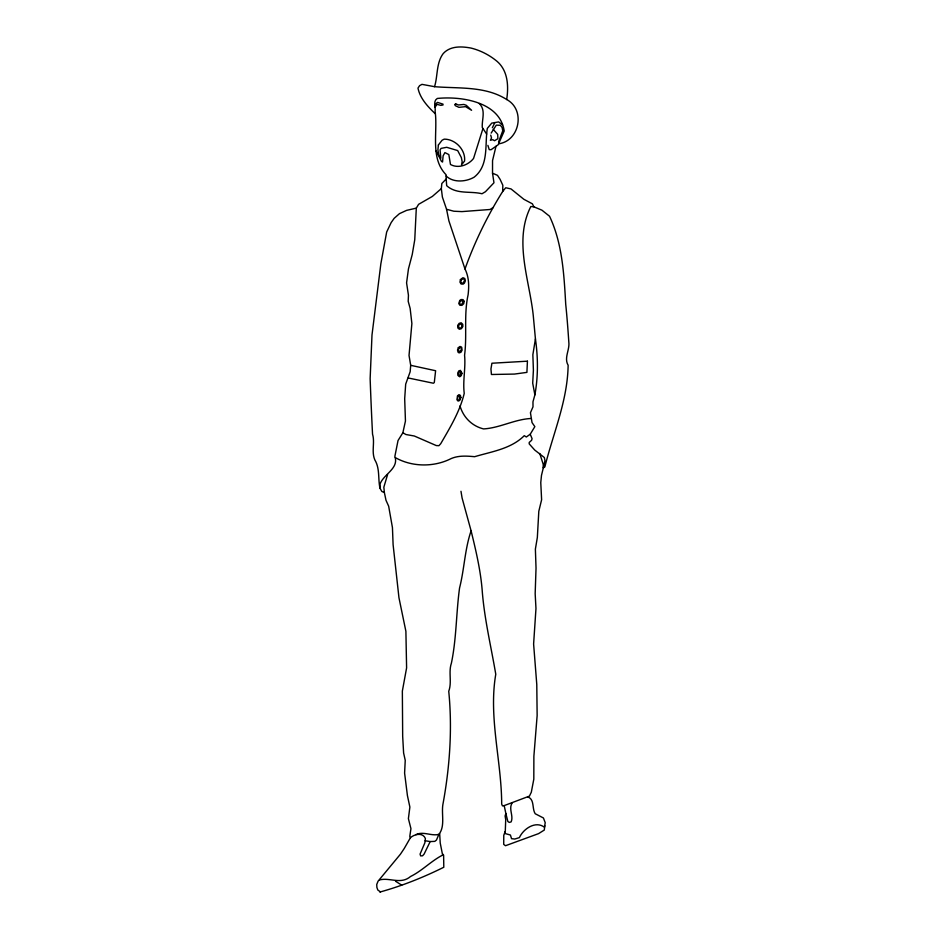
<?xml version="1.0" encoding="UTF-8"?>
<svg xmlns="http://www.w3.org/2000/svg" width="939" height="939" viewBox="0 0 939 939"><rect width="100%" height="100%" fill="white"/><g stroke="black" fill="none" stroke-linecap="round" stroke-linejoin="round"><path stroke-width="1.41" d="M380.459 891.909L377.807 889.996L376.879 887.367L376.739 884.456L378.088 881.158L400.425 854.197L404.24 848.492L410.355 837.834L409.791 836.309L410.942 828.668L408.395 818.632L409.874 807.059L407.42 795.568L404.603 773.102L405.237 760.32L403.606 752.984L402.678 736.329L402.35 691.104L406.599 667.899L405.894 631.313L398.958 597.756L393.101 544.667L392.443 527.636L388.664 506.215L385.999 500.287L384.368 492.564L381.844 491.461L379.978 488.245L380.049 484.101C383.488 474.183 399.181 468.573 394.861 456.389L398.03 440.532L402.878 432.75L405.448 421.036L404.686 398.699L405.683 384.157L410.155 371.774L410.695 365.318L409.028 355.435L411.881 323.556L410.143 308.415L408.195 301.302L408.442 295.222L406.575 282.897L408.453 268.918L412.233 254.528L414.756 239.762L416.306 208.141L418.583 204.338L432.363 196.427L441.33 188.622L441.835 183.504L446.189 178.997L446.107 174.783C429.78 158.045 438.032 132.188 435.121 111.448C435.813 107.269 432.75 101.119 437.304 98.454C461.577 96.001 499.971 101.928 504.208 131.026L498.151 144.77L491.038 149.724L489.242 149.641L487.893 145.381M402.878 432.75L405.93 434.522L414.299 436.001L436.283 445.567L438.936 445.685L440.743 443.678C449.992 427.714 459.899 411.47 464.23 393.382C462.645 380.706 465.826 368.041 464.57 355.235C467.188 335.27 463.678 314.741 468.103 294.799C469.136 285.972 469.054 277.111 464.993 268.977C474.711 241.863 487.353 215.923 502.647 191.521L502.834 185.276L500.076 179.302L497.494 175.358L492.529 173.163L492.541 160.604L496.003 146.284M498.844 143.773C519.701 140.827 525.687 109.663 506.684 99.522C508.844 85.449 507.893 69.286 495.452 60.061C488.257 54.427 479.923 50.295 471.061 48.077C461.589 46.293 450.333 45.753 443.243 53.535C436.142 62.936 437.903 75.895 434.546 86.681L421.963 84.357L419.58 85.672L417.984 88.102C420.003 98.36 427.867 106.753 435.285 113.748M502.518 124.887L498.644 121.917L491.754 123.115L487.329 128.373C484.63 144.911 489.149 165.37 474.16 177.166C466.002 181.955 453.232 182.929 446.131 175.98M460.979 491.285L462.082 497.975L471.096 530.84C464.805 549.151 464.359 569.128 459.57 587.931C456.119 612.932 456.554 638.414 451.389 663.204C448.267 672.183 452.152 682.148 448.748 691.28C452.469 729.016 449.769 767.363 442.856 804.664C441.342 814.289 445.332 826.297 438.889 834.384L436.447 840.053L434.804 841.367L430.191 841.567L424.088 854.114L422.562 855.793L420.66 855.91L420.062 854.114L424.874 842.788L425.39 838.504C422.82 832.177 414.357 834.032 410.355 837.834M471.096 530.84C476.05 551.076 480.85 571.346 482.341 592.321C484.653 620.198 491.167 647.018 495.769 674.249C488.386 717.373 501.579 761.083 501.684 804.077L502.459 805.885L504.196 805.603L529.42 796.108L531.31 792.223L533.81 779.17L533.88 756.282L537.143 715.565L536.779 684.484L533.61 644.013L535.969 608.519L535.171 593.683L536.028 568.165L535.383 549.127L537.343 537.472L538.81 511.274L541.615 499.748L540.77 482.576L541.486 475.369L543.294 467.974L544.855 466.883C553.306 432.996 567.579 400.624 568.13 365.248C563.752 357.97 569.95 349.648 568.799 341.925C567.966 329.354 567.015 316.819 565.724 304.306C564.01 274.611 562.438 243.518 549.538 216.24L541.92 210.172L533.833 206.815L530.817 206.545C513.375 240.83 529.678 280.432 533.282 315.762L535.43 338.897L532.859 354.754L533.399 370.166L532.706 383.182L534.878 394.873L532.976 401.786L533 406.822L530.441 412.737L532.037 422.585L534.843 426.635L530.23 434.229L526.321 436.999L524.267 435.673C511.051 448.912 491.813 451.553 474.629 456.694C466.143 455.908 457.07 455.286 449.3 459.476C432.304 467.352 411.329 466.706 395.307 457.598M504.196 805.603L505.851 813.467L505.088 815.979L505.71 819.618L505.205 833.574L510.405 835.017L511.555 838.68L514.795 839.032L519.396 837.611C523.316 828.879 535.523 820.463 544.432 827.224L545.23 822.728L543.423 817.975L535.218 813.749C531.791 808.526 534.819 799.429 527.824 796.918M492.341 127.774L494.865 122.61M534.878 394.873C538.247 376.433 538.07 357.348 535.43 338.897M512.201 802.822C508.245 808.925 513.809 815.803 511.145 821.883L509.325 822.435L507.858 821.484L505.851 813.467M434.933 106.6L435.931 103.677L437.539 102.386L442.985 104.135L443.02 104.98L440.79 105.344L437.058 104.358L435.015 107.187M482.951 128.502L473.549 158.456C468.291 165.135 458.314 168.856 450.474 164.489L448.83 154.571L444.922 152.611L443.114 155.851L442.551 162.048L441.483 161.391L436.166 151.003M505.123 831.567L503.774 835.323L503.715 844.372L505.499 845.722L538.563 833.632L544.291 830.053L544.831 825.71M498.55 141.93L502.752 130.803L502.119 127.458L500.334 125.298L496.297 125.157L491.167 133.08M387.596 474.559L383.851 487.177L384.368 492.564M502.647 191.521L505.722 187.753L511.016 188.927L523.845 199.279L532.401 203.845L533.833 206.815M493.198 207.484L490.052 209.491L461.929 211.604L453.854 211.228L446.553 209.268L442.386 197.073L441.33 188.622M379.638 879.902C390.014 877.296 400.742 884.843 410.578 876.486C422.151 870.805 431.013 861.11 442.539 855.147L443.055 854.267L443.619 855.171L443.795 867.249C423.771 877.214 401.81 886.017 379.884 892.05M415.848 834.63C423.243 831.003 431.247 836.297 438.889 834.384M416.306 208.141L406.599 210.371L399.451 213.658L394.169 218.329L391.129 222.649L386.668 232.027L380.87 263.718L371.997 335L370.142 378.605C370.788 397.08 371.609 415.637 372.537 434.182C375.107 442.645 371.257 451.342 374.778 459.793C380.084 468.561 377.877 478.714 379.978 488.245M530.817 418.501C514.537 419.369 499.865 427.938 483.585 428.923C472.012 426.095 463.256 417.303 460.016 405.918M434.546 86.681C458.666 88.7 485.31 85.836 506.684 99.522M425.179 840.745L430.191 841.567M410.695 365.318L435.614 370.729L434.299 382.502L433.442 383.241L408.219 377.971M401.704 885.137L395.554 881.24M479.301 103.548C486.144 110.286 481.707 119.429 482.282 127.493L486.672 134.113M530.23 434.229L532.084 438.677L531.568 440.332L529.209 442.445L529.209 443.889L534.725 450.051L544.338 457.516L544.972 460.533L543.294 467.974L543.188 464.206L539.737 453.455M493.292 129.453L497.705 134.383L497.881 138.679L494.571 140.756L492.752 139.688L490.358 140.275L491.52 138.01L490.733 135.169M464.993 268.977L448.901 220.888L446.553 209.268M439.687 833.75L440.227 843.046L442.469 854.349M492.529 173.163L493.961 182.776L485.44 191.72L482.012 193.751C470.263 190.84 456.636 194.666 446.682 185.699L446.189 178.997M527.425 361.186L526.908 372.384L514.455 374.074L491.437 374.497L490.944 368.98L491.919 363.229L527.425 361.186M438.384 144.97L437.914 149.864L438.713 154.747L440.861 158.21L440.062 149.982L441.037 148.397L446.706 147.294L457.669 150.569L461.319 157.517L462.152 161.625L461.542 164.795L464.559 161.074C465.826 149.841 455.262 139.031 444.194 139.148L442.081 140.251L438.384 144.97M457.716 325.504L457.809 327.946L459.347 329.26L461.425 328.673L462.845 326.537L462.763 324.319L461.225 322.781L459.136 323.356L457.716 325.504M460.204 397.631L459.288 399.814L458.302 400.167L457.528 399.345L457.974 396.375L458.995 395.577L460.204 397.631M460.885 397.537L459.699 400.472L458.103 401.059L457.011 399.885L457.446 395.871L458.971 394.685L460.392 395.378L460.885 397.537M460.415 279.599L459.957 282.134L461.084 284.012L463.127 284.13L464.418 283.144L465.392 280.738L464.77 278.484L462.915 277.709L460.415 279.599M463.314 301.607L461.695 304.389L460.286 304.33L459.535 303.051L460.298 301.149L462.645 300.562L463.314 301.607M464.159 301.36L463.702 303.731L461.929 305.351L459.887 305.269L458.795 303.579L459.723 300.468L461.014 299.541L463.044 299.623L464.159 301.36M461.272 279.834L460.803 281.9L461.507 283.073L462.939 283.155L464.547 280.691L464.148 279.247L462.939 278.742L461.272 279.834M461.143 373.323L459.535 375.952L458.631 374.919L459.253 371.703L460.72 371.727L461.143 373.323M461.953 373.288L461.26 375.635L459.711 376.774L457.88 375.412L457.727 372.994L458.784 370.905L460.427 370.377L461.953 373.288M458.349 347.63L457.516 350.024L458.068 352.219L459.077 352.9L460.885 352.325L462.094 350.212L461.683 347.172L460.075 346.444L458.349 347.63M458.96 348.275L458.349 350.024L459.218 351.902L461.319 349.977L461.202 348.04L460.11 347.477L458.96 348.275M459.558 324.201L458.396 326.115L459.535 328.251L461.014 327.828L462.058 326.256L461.037 323.791L459.558 324.201M455.685 103.877L454.652 104.581L455.438 105.731L458.936 107.351L465.533 106.647L471.589 110.286L466.237 105.274L463.878 104.452L458.443 104.98L455.685 103.877"/></g></svg>
